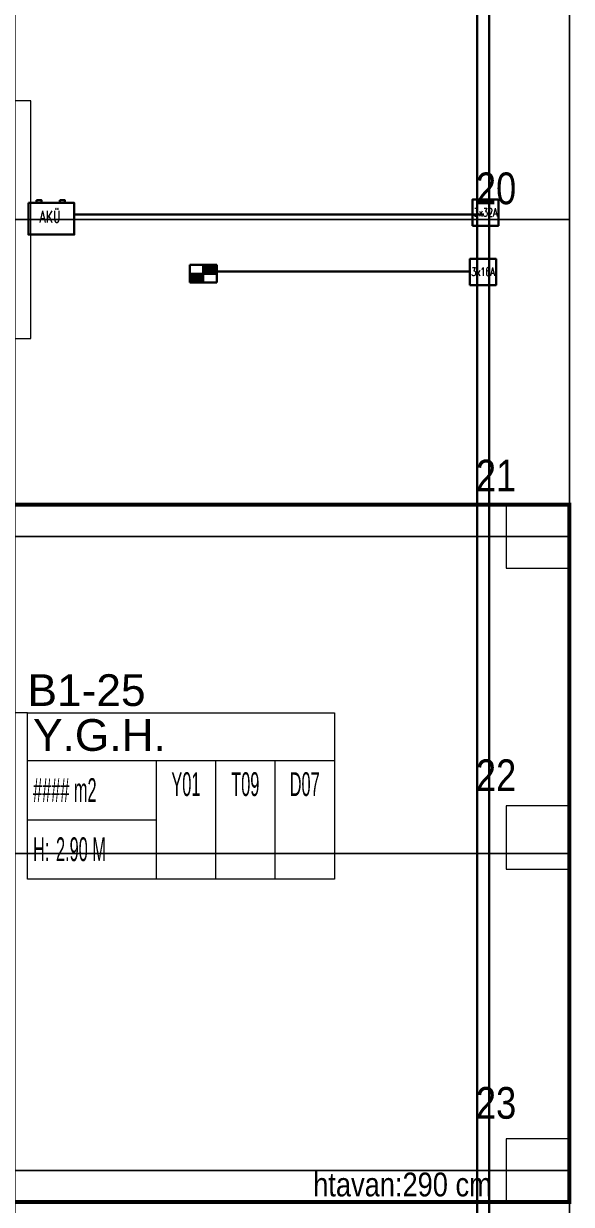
# Model space of a CAD drawing. Header units: metres. Extents: x -13194 to 152406, y -4219 to 19791.
# Drawn here: x 65386 to 66078, y 1597 to 3087 of the extents above; entities that cross this region are included whole.
import ezdxf
from ezdxf.enums import TextEntityAlignment as Align

# ---------------------------------------------------------------- set-up
doc = ezdxf.new("R2010")
doc.units = ezdxf.units.M
doc.header["$LTSCALE"] = 100
doc.header["$MEASUREMENT"] = 0
doc.linetypes.add('DOT2', pattern=[0.125, 0, -0.125])
doc.linetypes.add('HIDDEN', pattern=[0.375, 0.25, -0.125])
doc.layers.get('0').update_dxf_attribs({"color": 9, "lineweight": 9})
for name, color, linetype, lineweight in [('01', 9, 'Continuous', 9), ('05', 9, 'Continuous', 9), ('06D', 9, 'Continuous', 9), ('20', 9, 'DOT2', 9), ('21', 9, 'Continuous', 9), ('21_mahal200', 9, 'Continuous', 9), ('30', 41, 'Continuous', 9), ('E-BUSBAR', 7, 'Continuous', 30), ('E-EKİPMAN PANOSU', 7, 'Continuous', 30), ('E-KABLO', 7, 'Continuous', 30), ('E-KOMBİNE ETANŞ PRİZ (2x1 FAZ+4x3 FAZ)', 7, 'Continuous', 30)]:
    doc.layers.add(name, color=color, linetype=linetype, lineweight=lineweight)
doc.styles.add('Arial', font='arial.ttf', dxfattribs={"height": 2.5})
doc.styles.add('E-YAZI', font='txttw.shx')
doc.styles.add('MuuM_TEXT-STANDART', font='ARIALN.TTF')

# ---------------------------------------------------------------- blocks, each defined once
blk = doc.blocks.new('E-3X16A BUSBAR CIKIS KUTUSU')
at = {"layer": 'E-BUSBAR', "color": 30}
blk.add_line((-83, 162), (82, 162), dxfattribs=at)
blk.add_line((-83, 162), (82, 162), dxfattribs=at)
at = {"layer": 'E-BUSBAR', "color": 6}
blk.add_lwpolyline([(-166, -168), (164, -168), (164, 162), (-166, 162)], close=True, dxfattribs=at)
at = {"layer": 'E-BUSBAR', "color": 6, "style": 'E-YAZI', "width": 0.7}
blk.add_text('3x16A', height=105, dxfattribs=at).set_placement((0, 0), align=Align.MIDDLE)
blk = doc.blocks.new('100_EKİPMAN PANOSU')
at = {"layer": 'E-EKİPMAN PANOSU', "color": 4}
for p, q in [((-3.07, 3.95), (3.07, 3.95)), ((-3.07, 0), (-3.07, 3.95)), ((0, 3.95), (0, 0)), ((3.07, 3.95), (3.07, 0)), ((-3.07, 1.97), (3.07, 1.97)), ((3.07, 0), (-3.07, 0))]:
    blk.add_line(p, q, dxfattribs=at)
for points in [[(0, 3.95), (3.07, 3.95), (0, 1.97), (3.07, 1.97)], [(-3.07, 1.97), (0, 1.97), (-3.07, 0), (0, 0)]]:
    blk.add_solid(points, dxfattribs=at)
blk = doc.blocks.new('E-3X32A BUSBAR CIKIS KUTUSU')
at = {"layer": 'E-BUSBAR', "color": 2}
blk.add_line((-83, 162), (82, 162), dxfattribs=at)
blk.add_line((-83, 162), (82, 162), dxfattribs=at)
blk.add_lwpolyline([(-166, -168), (164, -168), (164, 162), (-166, 162)], close=True, dxfattribs=at)
at = {"layer": 'E-BUSBAR', "color": 2, "style": 'E-YAZI', "width": 0.7}
blk.add_text('3x32A', height=105, dxfattribs=at).set_placement((0, 0), align=Align.MIDDLE)
blk = doc.blocks.new('E-AKU SARJ VE ENERJI UNITESI')
at = {"layer": 'E-KOMBİNE ETANŞ PRİZ (2x1 FAZ+4x3 FAZ)', "color": 2}
for points in [[(-290, 399), (290, 399), (290, 0), (-290, 0)], [(-186, 434), (-122, 434), (-122, 399), (-186, 399)], [(108, 434), (172, 434), (172, 399), (108, 399)]]:
    blk.add_lwpolyline(points, close=True, dxfattribs=at)
at = {"layer": 'E-KOMBİNE ETANŞ PRİZ (2x1 FAZ+4x3 FAZ)', "color": 2, "style": 'E-YAZI', "width": 0.7}
blk.add_text('AKÜ', height=147, dxfattribs=at).set_placement((-16, 243), align=Align.MIDDLE)
blk = doc.blocks.new('p-kolon_80x80')
blk.add_lwpolyline([(-40, -40), (40, -40), (40, 40), (-40, 40)], close=True)
blk = doc.blocks.new('1.bod.mimari.elk')
at = {"layer": '01'}
for p in [(9880, -6190), (9880, -6570), (9880, -6990)]:
    blk.add_blockref('p-kolon_80x80', p, dxfattribs=at)
blk = doc.blocks.new('p-b1 tavan lejant')
at = {"layer": '30'}
blk.add_lwpolyline([(65220, -22520), (65920, -22520), (65920, -23400), (65220, -23400), (65220, -22915), (65015, -22915), (65015, -22735), (65220, -22735)], close=True, dxfattribs=at)
blk = doc.blocks.new('p-işyeri')
at = {"color": 0, "const_width": 2}
blk.add_lwpolyline([(200, 0), (200, 700), (-200, 700), (-200, 0)], close=True, dxfattribs=at)
blk = doc.blocks.new('p-birim')
blk.add_lwpolyline([(0, 0), (1, 0), (1, 1), (0, 1)], close=True)
blk = doc.blocks.new('0_roomno2')
blk.add_lwpolyline([(19.375, -10.5), (0, -10.5), (0, 0), (19.375, 0)], close=True)
for points in [[(0, -3), (19.375, -3)], [(8.125, -3), (8.125, -10.5)], [(11.875, -3), (11.875, -10.5)], [(15.625, -3), (15.625, -10.5)], [(0, -6.75), (8.125, -6.75)]]:
    blk.add_lwpolyline(points)
at = {"style": 'MuuM_TEXT-STANDART', "width": 0.6}
blk.add_text('H:', height=1.5, dxfattribs=at).set_placement((0.35, -8.608), align=Align.MIDDLE_LEFT)
at = {"style": 'Arial'}
blk.add_attdef('ODANO', (0, 1.17), '', height=2, dxfattribs=at)
blk.add_attdef('MEKANADI', text='', height=2, dxfattribs=at).set_placement((0.35, -3), align=Align.BOTTOM_LEFT)
at = {"style": 'MuuM_TEXT-STANDART', "width": 0.6}
for tag, p in [('M2', (0.35, -4.875)), ('TEMIZTAVANYUKSEKLIGI', (1.8, -8.608))]:
    blk.add_attdef(tag, text='', height=1.5, dxfattribs=at).set_placement(p, align=Align.MIDDLE_LEFT)
for tag, p in [('YER01', (10, -4.5)), ('TAVAN01', (13.75, -4.5)), ('DUVAR01', (17.5, -4.5)), ('YER02', (10, -6.75)), ('TAVAN02', (13.75, -6.75)), ('DUVAR02', (17.5, -6.75)), ('YER03', (10, -9)), ('TAVAN03', (13.75, -9)), ('DUVAR03', (17.5, -9))]:
    blk.add_attdef(tag, text='', height=1.5, dxfattribs=at).set_placement(p, align=Align.MIDDLE_CENTER)
blk = doc.blocks.new('1.bod.mimari1.elk')
at = {"layer": '20', "ltscale": 2, "const_width": 5}
blk.add_lwpolyline([(9920, -7030), (8440, -7030), (8440, -6150), (9920, -6150)], close=True, dxfattribs=at)
at = {"layer": '21_mahal200'}
blk.add_lwpolyline([(9235.73, -6412.52), (9165, -6412.52)], dxfattribs=at)
blk.add_blockref('p-b1 tavan lejant', (-56000, 16370))
at = {"layer": '05', "xscale": 60, "yscale": 150}
for p in [(9180, -5790), (9180, -5940)]:
    blk.add_blockref('p-birim', p, dxfattribs=at)
at = {"layer": '06D', "color": 89, "linetype": 'HIDDEN', "true_color": 0x2e4d23, "rotation": 90}
for p in [(9920, -5590), (9920, -5990), (9920, -6390), (9920, -6790), (9920, -7190)]:
    blk.add_blockref('p-işyeri', p, dxfattribs=at)
at = {"layer": '21_mahal200'}
ref = blk.add_blockref('0_roomno2', (9235.73, -6412.52), dxfattribs=dict(at, xscale=20, yscale=20, zscale=20))
ref.add_attrib('ODANO', 'B1-25', (9235.73, -6403.88), dxfattribs={"layer": '0', "height": 40, "style": 'Arial'})
ref.add_attrib('MEKANADI', 'Y.G.H.', dxfattribs={"layer": '0', "height": 40, "style": 'Arial'}).set_placement((9242.73, -6472.52), align=Align.BOTTOM_LEFT)
ref.add_attrib('M2', '#### m2', dxfattribs={"layer": '0', "height": 30, "style": 'MuuM_TEXT-STANDART', "width": 0.6}).set_placement((9242.73, -6510.02), align=Align.MIDDLE_LEFT)
ref.add_attrib('TEMIZTAVANYUKSEKLIGI', '2.90 M', dxfattribs={"layer": '0', "height": 30, "style": 'MuuM_TEXT-STANDART', "width": 0.6}).set_placement((9271.73, -6584.68), align=Align.MIDDLE_LEFT)
ref.add_attrib('YER01', 'Y01', dxfattribs={"layer": '0', "height": 30, "style": 'MuuM_TEXT-STANDART', "width": 0.6}).set_placement((9435.73, -6502.52), align=Align.MIDDLE_CENTER)
ref.add_attrib('TAVAN01', 'T09', dxfattribs={"layer": '0', "height": 30, "style": 'MuuM_TEXT-STANDART', "width": 0.6}).set_placement((9510.73, -6502.52), align=Align.MIDDLE_CENTER)
ref.add_attrib('DUVAR01', 'D07', dxfattribs={"layer": '0', "height": 30, "style": 'MuuM_TEXT-STANDART', "width": 0.6}).set_placement((9585.73, -6502.52), align=Align.MIDDLE_CENTER)
at = {"layer": '21', "style": 'MuuM_TEXT-STANDART'}
for s, p in [('20', (9852.82, -5782.66)), ('21', (9852.82, -6145.12)), ('22', (9852.82, -6523.31)), ('23', (9852.82, -6936.77))]:
    blk.add_text(s, height=40, dxfattribs=at).set_placement(p, align=Align.BOTTOM_RIGHT)
blk.add_text('htavan:290 cm', height=30, dxfattribs=at).set_placement((9596.49, -7022.79))

msp = doc.modelspace()

# ---------------------------------------------------------------- linework, layer by layer
at = {"layer": 'E-BUSBAR', "color": 3}
for p, q in [((65958.7, 944.9), (65958.7, 4770.8)), ((65958.7, 900.8), (65958.7, 4770.8)), ((65973.7, 944.9), (65973.7, 4770.8)), ((65973.7, 900.8), (65973.7, 4770.8))]:
    msp.add_line(p, q, dxfattribs=at)
at = {"layer": 'E-KABLO', "color": 6}
msp.add_line((65630.1, 2774.3), (65949.6, 2774.3), dxfattribs=at)
at = {"layer": 'E-KOMBİNE ETANŞ PRİZ (2x1 FAZ+4x3 FAZ)', "color": 2}
msp.add_line((65967.2, 2846.3), (65450.2, 2846.3), dxfattribs=at)

# ---------------------------------------------------------------- block references
at = {"layer": '06D'}
for name in ['1.bod.mimari.elk', '1.bod.mimari1.elk']:
    msp.add_blockref(name, (56155.2, 8630), dxfattribs=at)
at = {"layer": 'E-BUSBAR', "color": 4, "xscale": 0.1, "yscale": 0.1, "zscale": 0.1}
for name, p in [('E-3X32A BUSBAR CIKIS KUTUSU', (65969.2, 2848.9)), ('E-3X16A BUSBAR CIKIS KUTUSU', (65966.1, 2774.1))]:
    msp.add_blockref(name, p, dxfattribs=at)
at = {"layer": 'E-EKİPMAN PANOSU', "xscale": 5.600000000000001, "yscale": 5.600000000000001, "zscale": 5.600000000000001}
msp.add_blockref('100_EKİPMAN PANOSU', (65612.9, 2760.6), dxfattribs=at)
at = {"layer": 'E-KOMBİNE ETANŞ PRİZ (2x1 FAZ+4x3 FAZ)', "color": 4, "xscale": 0.1, "yscale": 0.1, "zscale": 0.1}
msp.add_blockref('E-AKU SARJ VE ENERJI UNITESI', (65421, 2821), dxfattribs=at)

doc.saveas('drawing.dxf')
